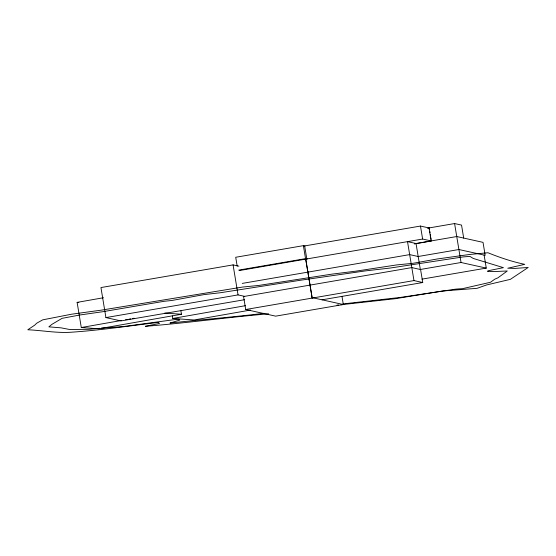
<?xml version="1.0" encoding="UTF-8"?>
<svg xmlns="http://www.w3.org/2000/svg" width="556" height="556" viewBox="0 0 556 556"><rect width="100%" height="100%" fill="white"/><g stroke="black" fill="none" stroke-linecap="round" stroke-linejoin="round"><path stroke-width="0.83" d="M180.915 310.894L181.465 314.251L98.822 328.777L81.287 327.526L77.124 302.374L103.534 297.731M81.287 327.526L121.333 320.485M125.593 319.735L127.296 319.436M128.999 319.137L130.702 318.838M132.411 318.539L134.114 318.24M172.36 315.919L172.777 318.456L245.446 305.682M250.527 310.06L194.1 319.978L172.777 318.456M305.015 246.016L303.388 245.655L235.716 257.268L237.19 266.192M429.517 229.628L429.246 228.002L420.468 226.056L304.66 245.933L306.808 258.915M463.69 238.072L461.543 225.09L454.593 223.554L428.996 227.946L431.143 240.929M427.543 228.294L429.246 228.002M238.927 266.178L233.075 264.885L100.949 287.563L105.918 317.587L120.958 320.923L244.564 299.705M238.712 270.105L305.536 258.637L307.162 258.999M239.261 270.563L422.623 239.038L431.4 240.984M414.352 243.813L456.74 236.536L483.025 242.36L485.173 255.343L458.895 249.519L417.445 256.629M414.567 243.875L430.552 241.13M242.256 283.4L308.239 272.072M105.918 317.587L238.044 294.902L244.73 296.39M322.035 299.809L422.741 282.524L420.586 269.542L411.815 267.596L243.563 296.529L245.71 309.511L275.644 316.149L343.33 304.535L341.982 296.417M420.44 269.465L461.042 262.501L486.271 268.096L484.123 255.114M421.983 279.133L486.271 268.096M245.71 309.511L413.963 280.578L422.741 282.524M268.597 313.806C227.432 317.316 186.503 323.064 145.331 326.316L159.516 323.446L158.328 322.417C128.867 325.899 99.496 330.41 69.896 332.307C55.788 333.044 41.811 330.382 27.8 329.771L34.757 325.121L36.654 323.238L42.715 319.846L71.516 314.216L101.616 310.102L242.569 287.056L258.825 285.43L331.675 274.171L356.09 271.126L396.595 264.934L412.941 263.308L437.141 258.992L469.618 254.481L487.953 252.751C499.865 257.567 512.083 261.702 524.774 264.343L507.767 268.221L514.96 268.416L528.2 267.464L510.373 279.348L486.486 284.985L477.083 288.321L442.472 291.024L395.448 298.683L341.252 304.709M263.864 313.327C232.616 317.198 201.251 319.603 169.976 323.064L179.817 320.068L178.636 319.241L176.342 319.366L123.481 326.546L101.317 328.165M99.732 328.311L89.023 329.291L69.653 329.5L61.014 327.838L48.865 326.852L51.826 324.405L62.043 318.352L79.876 314.988L102.742 311.714L163.881 301.331L171.985 300.455L204.003 294.61L220.197 292.762L300.81 280.196L365.667 270.869L390.11 268.055L462.967 256.941L469.889 256.379L473.246 258.443L503.423 267.651L490.482 270.279A20.641 1.48 -6.3 0 0 488.377 270.848A20.76 1.279 -7.8 0 0 487.459 271.279L493.464 271.592L507.301 270.98L497.884 277.854L494.854 279.133L490.496 282.267L462.488 288.668L458.714 288.905A20.537 2.099 -11 0 0 455.1 289.224L400.167 297.453L342.92 303.93M337.005 305.119L338.708 304.959M77.124 302.374L78.792 302.492M164.771 313.056L181.465 314.251M307.885 272.134L409.668 254.613L418.188 256.504M313.382 297.891L343.33 304.535M454.593 223.554L461.042 262.501M429.788 231.247L430.052 232.874M430.323 234.493L430.594 236.119M430.858 237.739L431.129 239.358M420.468 226.056L422.623 239.038M420.336 269.486L416.041 243.521L407.513 241.631L413.963 280.578M303.388 245.655L305.536 258.637M233.075 264.885L238.044 294.902M305.73 259.152L312.18 298.099L305.73 259.152"/></g></svg>
